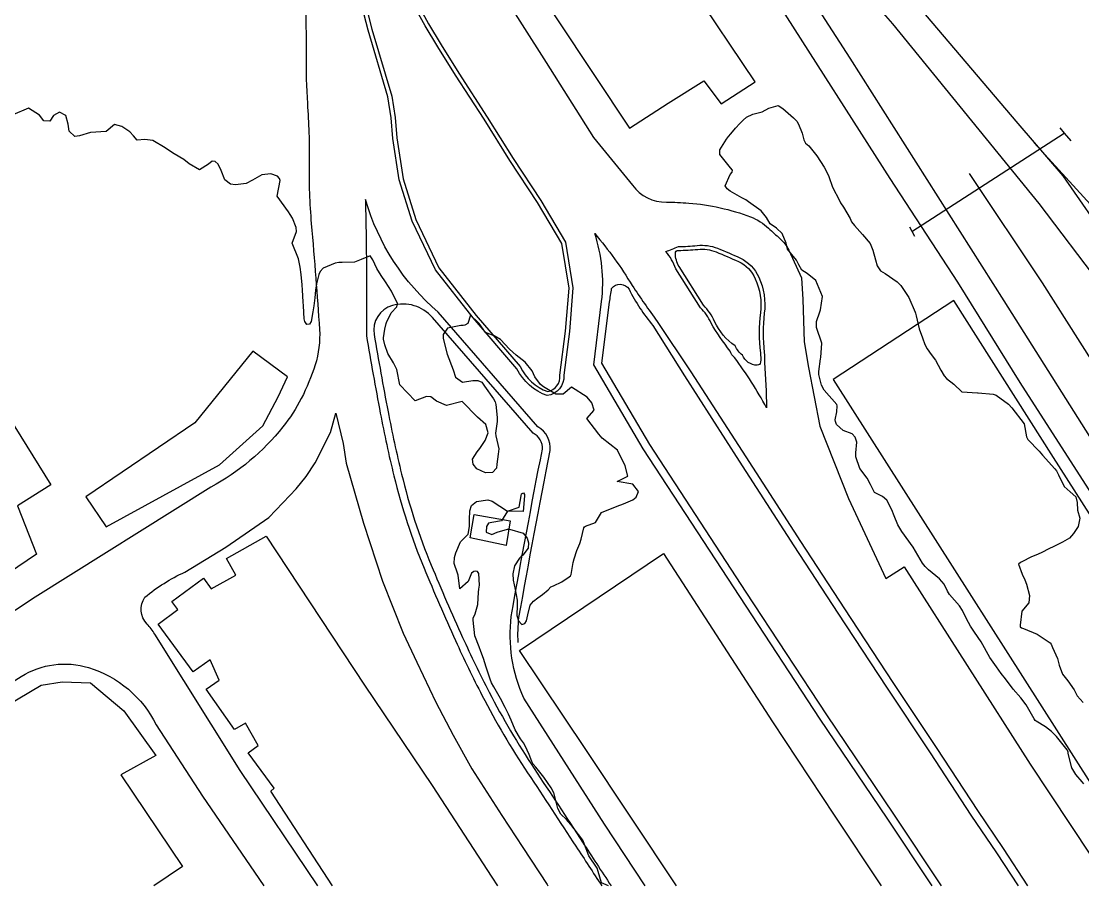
# Model space of a CAD drawing. Header units: metres. Extents: x 298520 to 308411, y 7433745 to 7450750.
# Drawn here: x 307986 to 308122, y 7433750 to 7433860.7 of the extents above; entities that cross this region are included whole.
import ezdxf

# ---------------------------------------------------------------- set-up
doc = ezdxf.new("R2010")
doc.units = ezdxf.units.M
doc.header["$LTSCALE"] = 10
for name, color, linetype in [('Area Verde e Lazer', 94, 'Continuous'), ('Curvas de Nivel 1m', 11, 'Continuous'), ('Edificações', 30, 'Continuous'), ('Estação', 45, 'Continuous'), ('Linha Férrea', 251, 'TRACKS'), ('Pórtico', 62, 'Continuous'), ('Vias Primárias', 230, 'Continuous')]:
    doc.layers.add(name, color=color, linetype=linetype)
doc.linetypes.add('TRACKS', pattern='A,0.15,[130,ltypeshp.shx,S=0.25,R=0,X=0,Y=0],0.15', length=0.3)

msp = doc.modelspace()

# ---------------------------------------------------------------- linework, layer by layer
at = {"layer": 'Area Verde e Lazer'}
for points in [[(308029.69, 7433864.41), (308030.89, 7433859.63), (308033.44, 7433851.08), (308033.87, 7433848.34), (308034.08, 7433845.71), (308034.89, 7433840.46), (308036.51, 7433835.27), (308039.49, 7433829.08), (308044.26, 7433822.99), (308049.89, 7433816.43, 0.197527), (308053.42, 7433813.24, 0.38396), (308054.99, 7433815.33), (308055.72, 7433820.99), (308056.15, 7433826.49), (308055.21, 7433832.19), (308052.1, 7433837.44), (308048.59, 7433842.83), (308045.26, 7433848.11), (308041.63, 7433853.74), (308039.33, 7433857.4), (308037.72, 7433860.08), (308036.67, 7433862.01)], [(308103.86, 7433749.95), (308097.75, 7433759.14), (308089.17, 7433771.84), (308078.86, 7433787.55), (308066.5, 7433806.44), (308060.36, 7433816.89), (308061.33, 7433824.67, 0.004611), (308061.61, 7433826.44, -0.516398), (308063.84, 7433826.35, 0.058993), (308066.9, 7433821.7), (308070.93, 7433815.24), (308077.95, 7433804.34), (308084.96, 7433793.48), (308090.59, 7433784.88), (308096.81, 7433775.4), (308102.43, 7433766.97), (308107.64, 7433759.01), (308110.92, 7433754.15), (308113.68, 7433749.95)], [(308065.92, 7433749.95), (308060.69, 7433757.84), (308050.37, 7433773.97, -0.137065), (308048.75, 7433784.45, -0.004669), (308052.74, 7433805.84, 0.3068), (308051.54, 7433807.92), (308038.65, 7433822.73, 0.290905), (308033.52, 7433824.25, 0.382232), (308031.19, 7433820.55, 0.005176), (308032.97, 7433810.66, 0.012574), (308034.7, 7433802.68, 0.038541), (308038.5, 7433791.01, 0.008486), (308042.52, 7433781.76, 0.012827), (308045.92, 7433774.75, 0.027144), (308051.69, 7433764.95, -0.002222), (308057.87, 7433755.55, 0.001103), (308061.54, 7433749.95, 0.001103)]]:
    msp.add_lwpolyline(points, format="xyb", dxfattribs=at)
msp.add_lwpolyline([(308073.37, 7433824.29), (308070.26, 7433829.24, -0.141222), (308069.78, 7433830.93, -0.414389), (308070.16, 7433831.32, 0.026714), (308072.63, 7433831.45, -0.121634), (308074.99, 7433831.12, -0.014497), (308077.84, 7433829.89, -0.180286), (308080.01, 7433827.69, -0.137841), (308080.66, 7433823.32, 0.063565), (308080.66, 7433818.2, -0.0501), (308080.69, 7433817, -0.395428), (308080.27, 7433816.61, -0.302053), (308078.36, 7433817.91, -0.108424), (308077.42, 7433819.08, -0.13604), (308074.8, 7433822.22, 0.088425)], format="xyb", close=True, dxfattribs=at)
at = {"layer": 'Curvas de Nivel 1m', "flags": 128}
for points, elevation in [([(308061.21, 7433749.95), (308060.29, 7433750.34), (308059.88, 7433751.77), (308059.74, 7433752.19), (308058.69, 7433753.78), (308058.01, 7433755.56), (308057.9, 7433755.79), (308057.79, 7433755.96), (308056.4, 7433757.8), (308055.82, 7433758.45), (308055.11, 7433759.11), (308054.72, 7433759.83), (308054.54, 7433760.53), (308054.19, 7433761.83), (308053.86, 7433762.49), (308052.91, 7433763.85), (308051.9, 7433765.12), (308051.55, 7433765.52), (308051.39, 7433765.87), (308051.03, 7433766.76), (308050.52, 7433767.88), (308050.31, 7433768.26), (308049.94, 7433768.78), (308049.27, 7433769.9), (308048.72, 7433771.15), (308048.4, 7433771.91), (308047.99, 7433772.77), (308047.36, 7433773.92), (308046.5, 7433775.44), (308046.24, 7433775.93), (308046.03, 7433776.39), (308045.53, 7433777.94), (308045.18, 7433779.06), (308044.86, 7433779.95), (308044.66, 7433780.53), (308044.09, 7433781.96), (308043.87, 7433783.96), (308043.88, 7433784.21), (308044.13, 7433784.79), (308044.46, 7433785.96), (308044.56, 7433787.56), (308044.6, 7433787.95), (308044.68, 7433788.45), (308044.6, 7433789.95), (308044.42, 7433790.18), (308044.2, 7433790.23), (308043.96, 7433790.2), (308043.68, 7433789.97), (308043.25, 7433788.9), (308042.17, 7433787.98), (308041.94, 7433789.73), (308041.86, 7433789.99), (308041.44, 7433791.23), (308041.46, 7433791.99), (308041.64, 7433792.57), (308042.24, 7433793.98), (308043.25, 7433794.97), (308043.39, 7433795.97), (308043.4, 7433796.85), (308043.45, 7433797.97), (308043.64, 7433798.63), (308044.31, 7433799.17), (308045.74, 7433799.37), (308046.31, 7433799.2), (308048.29, 7433797.91), (308049.75, 7433798.44), (308050.02, 7433799.89), (308050.07, 7433800.13), (308050.32, 7433800.26), (308050.46, 7433800.04), (308050.46, 7433799.89), (308050.29, 7433797.89), (308048.29, 7433797.91), (308047.52, 7433796.67), (308046.27, 7433796.47), (308045.83, 7433796.38), (308045.57, 7433795.94), (308045.53, 7433795.22), (308046.25, 7433794.93), (308046.94, 7433795.24), (308048.26, 7433795.63), (308048.54, 7433795.63), (308050.26, 7433795.12), (308050.81, 7433794.45), (308050.98, 7433793.88), (308050.91, 7433793.2), (308050.22, 7433792.27), (308050.01, 7433792.1), (308049.81, 7433791.89), (308049.17, 7433790.93), (308048.94, 7433789.9), (308048.98, 7433789.1), (308049.24, 7433787.9), (308049.51, 7433786.54), (308049.5, 7433785.9), (308049.46, 7433784.57), (308049.7, 7433783.89), (308050.12, 7433783.39), (308050.48, 7433783.52), (308050.71, 7433783.88), (308050.89, 7433784.64), (308051.17, 7433785.87), (308051.61, 7433786.41), (308052.16, 7433786.84), (308052.76, 7433787.25), (308053.47, 7433787.85), (308053.81, 7433788.21), (308054.18, 7433788.37), (308055.23, 7433788.87), (308056.19, 7433789.5), (308056.35, 7433789.65), (308056.42, 7433789.81), (308056.68, 7433791.34), (308056.79, 7433791.8), (308057.16, 7433792.87), (308057.55, 7433793.8), (308057.72, 7433794.33), (308058.05, 7433795.79), (308058.13, 7433795.92), (308058.27, 7433796.02), (308059.56, 7433796.49), (308060.29, 7433797.77), (308062.3, 7433798.55), (308063.15, 7433798.88), (308064.31, 7433799.38), (308064.77, 7433799.71), (308065.07, 7433800.46), (308064.33, 7433801.39), (308062.33, 7433801.74), (308063.68, 7433802.39), (308063.36, 7433803.73), (308062.38, 7433805.74), (308060.41, 7433807.27), (308059.96, 7433807.77), (308058.43, 7433809.79), (308059.38, 7433810.85), (308059.08, 7433811.78), (308058.46, 7433812.5), (308056.48, 7433813.81), (308055.4, 7433812.9), (308054.47, 7433812.89), (308052.88, 7433813.86), (308052.49, 7433814.15), (308051.75, 7433815.12), (308051.44, 7433815.88), (308050.52, 7433817.02), (308049.37, 7433817.9), (308048.54, 7433818.66), (308047.37, 7433819.92), (308046.56, 7433820.36), (308045.44, 7433820.82), (308044.64, 7433821.96), (308044.57, 7433822.06), (308043.54, 7433823.02), (308043.19, 7433821.97), (308042.82, 7433821.73), (308042.57, 7433821.69), (308042.29, 7433821.7), (308040.57, 7433821.35), (308040.02, 7433820.55), (308040.02, 7433820.02), (308040.53, 7433818.01), (308041.29, 7433816), (308041.61, 7433815.1), (308042.49, 7433814.43), (308043.81, 7433814.65), (308044.49, 7433814.65), (308044.98, 7433814.44), (308045.32, 7433813.95), (308046.46, 7433812.29), (308046.69, 7433811.93), (308046.79, 7433811.58), (308046.95, 7433809.92), (308046.95, 7433809.4), (308046.73, 7433807.93), (308046.77, 7433807.56), (308047.16, 7433805.92), (308047.08, 7433805.22), (308046.9, 7433803.92), (308046.85, 7433803.43), (308046.35, 7433802.88), (308045.46, 7433802.83), (308044.35, 7433803.33), (308043.86, 7433803.96), (308043.78, 7433804.56), (308044.38, 7433805.52), (308044.72, 7433805.95), (308045.4, 7433806.95), (308045.8, 7433807.94), (308045.5, 7433809.02), (308044.43, 7433809.96), (308042.45, 7433811.98), (308040.45, 7433811.45), (308039.16, 7433812.02), (308038.46, 7433812.57), (308037.89, 7433812.61), (308036.45, 7433812.05), (308034.48, 7433814.08), (308034.08, 7433816.08), (308033.67, 7433816.93), (308032.96, 7433818.1), (308032.54, 7433819.24), (308032.39, 7433819.94), (308032.38, 7433820.1), (308032.56, 7433821.21), (308032.73, 7433821.94), (308032.77, 7433822.1), (308033.37, 7433823.31), (308034.1, 7433824.09), (308034.18, 7433824.51), (308033.4, 7433826.09), (308032.64, 7433827.28), (308032.08, 7433828.11), (308031.55, 7433829.01), (308031.02, 7433830.12), (308030.68, 7433830.62), (308029.51, 7433830.14), (308028.67, 7433829.8), (308027.08, 7433829.75), (308026.67, 7433829.78), (308026.19, 7433829.7), (308024.66, 7433829.05), (308024.26, 7433828.6), (308024.11, 7433828.21), (308023.81, 7433827.03), (308023.69, 7433826.21), (308023.6, 7433825.23), (308023.46, 7433824.21), (308023.34, 7433823.46), (308023.1, 7433822.21), (308022.91, 7433821.87), (308022.57, 7433821.84), (308022.3, 7433822.22), (308022.24, 7433822.56), (308022.15, 7433824.22), (308022.11, 7433824.73), (308021.99, 7433826.23), (308021.97, 7433826.89), (308021.86, 7433828.23), (308021.73, 7433829.16), (308021.48, 7433830.23), (308020.69, 7433832.24), (308021.23, 7433833.72), (308021.19, 7433834.24), (308020.73, 7433835.44), (308020.43, 7433835.93), (308020.21, 7433836.25), (308018.77, 7433838.27), (308019.15, 7433840.26), (308019.07, 7433840.54), (308018.8, 7433840.81), (308017.97, 7433841.11), (308016.8, 7433841.01), (308015.62, 7433840.31), (308014.79, 7433839.9), (308013.41, 7433839.71), (308012.79, 7433839.78), (308012.07, 7433840.35), (308011.61, 7433841.55), (308011.19, 7433842.36), (308010.82, 7433842.7), (308010.43, 7433842.76), (308009.98, 7433842.37), (308008.81, 7433841.64), (308007.49, 7433842.4), (308006.82, 7433842.95), (308005.58, 7433843.68), (308004.84, 7433844.13), (308004.41, 7433844.44), (308002.85, 7433845.37), (308001.8, 7433845.52), (308000.85, 7433845.45), (308000.35, 7433845.98), (307999.91, 7433846.49), (307998.87, 7433847.18), (307997.94, 7433847.45), (307996.86, 7433846.53), (307994.86, 7433846.4), (307993.46, 7433845.97), (307992.86, 7433845.9), (307992.13, 7433846.59), (307991.98, 7433847.48), (307991.7, 7433848.59), (307990.9, 7433849), (307990.1, 7433848.61), (307989.63, 7433847.87), (307988.88, 7433847.9), (307988.31, 7433848.64), (307986.9, 7433849.53), (307984.89, 7433848.68)], 708), ([(308122.09, 7433763.02), (308121.89, 7433763.27), (308121.06, 7433764.2), (308120.54, 7433765.04), (308120.08, 7433766.9), (308120.07, 7433767.05), (308120.06, 7433767.17), (308119.94, 7433767.36), (308118.58, 7433769.06), (308117.96, 7433769.7), (308117.18, 7433770.3), (308115.97, 7433771.01), (308115.88, 7433771.1), (308115.74, 7433771.34), (308114.72, 7433773.11), (308114.01, 7433774), (308113.05, 7433775.13), (308112.04, 7433776.44), (308111.51, 7433777.15), (308110.9, 7433778), (308110.07, 7433779.17), (308108.95, 7433781.18), (308108.11, 7433782.42), (308107.57, 7433783.2), (308107.06, 7433784.13), (308106.56, 7433785.21), (308106.15, 7433785.78), (308104.89, 7433787.23), (308104.62, 7433787.67), (308104.19, 7433788.57), (308103.62, 7433789.25), (308102.2, 7433790.42), (308101.76, 7433790.82), (308101.43, 7433791.27), (308100.24, 7433793.29), (308098.77, 7433795.3), (308098.28, 7433796.16), (308097.8, 7433797.31), (308097.52, 7433798.1), (308096.88, 7433799.32), (308096.32, 7433799.79), (308095.3, 7433800.33), (308094.77, 7433801.35), (308094.34, 7433802.13), (308093.38, 7433803.37), (308092.88, 7433804.88), (308092.91, 7433805.37), (308093.02, 7433806.75), (308092.8, 7433807.38), (308092.42, 7433807.81), (308091.28, 7433808.26), (308090.43, 7433809.04), (308090.27, 7433809.41), (308090.25, 7433809.6), (308090.45, 7433810.63), (308090.5, 7433811.41), (308090.46, 7433811.58), (308088.83, 7433813.43), (308088.49, 7433814.05), (308088.14, 7433815.43), (308088.13, 7433815.81), (308088.37, 7433817.43), (308088.39, 7433817.58), (308088.55, 7433819.43), (308087.86, 7433821.44), (308087.83, 7433822.19), (308088.27, 7433823.43), (308088.35, 7433823.69), (308088.62, 7433825.43), (308087.75, 7433827.44), (308086.66, 7433828.34), (308085.97, 7433828.77), (308085.58, 7433829.47), (308085.29, 7433830.08), (308084.69, 7433830.81), (308084.15, 7433831.49), (308083.95, 7433832.24), (308083.46, 7433833.49), (308082.73, 7433834.16), (308081.93, 7433834.71), (308081.46, 7433835.52), (308080.76, 7433836.4), (308079.14, 7433837.55), (308078.78, 7433837.78), (308078.29, 7433838.04), (308076.79, 7433838.92), (308076.4, 7433839.19), (308076.15, 7433839.58), (308076.81, 7433841.04), (308077.05, 7433841.32), (308077.07, 7433841.57), (308076.82, 7433841.87), (308075.47, 7433843.59), (308075.46, 7433844.2), (308076.33, 7433845.58), (308076.56, 7433845.88), (308076.87, 7433846.25), (308077.48, 7433846.97), (308078.04, 7433847.56), (308078.47, 7433847.98), (308078.9, 7433848.37), (308079.7, 7433848.75), (308080.91, 7433849.08), (308081.75, 7433849.52), (308082.92, 7433849.87), (308083.55, 7433849.49), (308084.9, 7433848.3), (308085.31, 7433847.88), (308085.55, 7433847.47), (308086, 7433846.34), (308086.24, 7433845.46), (308086.46, 7433845.06), (308086.86, 7433844.71), (308087.91, 7433843.44), (308088.82, 7433841.98), (308089.15, 7433841.43), (308089.43, 7433840.8), (308089.88, 7433839.42), (308090.78, 7433837.7), (308090.87, 7433837.5), (308090.92, 7433837.41), (308091.3, 7433836.86), (308092.15, 7433835.39), (308092.35, 7433834.99), (308092.73, 7433834.51), (308093.75, 7433833.37), (308094.71, 7433832.18), (308095.08, 7433831.35), (308095.42, 7433830.09), (308095.63, 7433829.35), (308096.03, 7433828.7), (308096.66, 7433828.35), (308098.18, 7433827.31), (308098.65, 7433826.84), (308099.69, 7433825.3), (308100.51, 7433823.39), (308100.53, 7433823.29), (308100.6, 7433822.95), (308101.02, 7433821.28), (308101.41, 7433820.12), (308101.74, 7433819.27), (308102.01, 7433818.73), (308102.54, 7433817.98), (308103.09, 7433817.25), (308103.79, 7433815.97), (308104.19, 7433815.24), (308104.5, 7433814.9), (308105.46, 7433814.19), (308106.48, 7433813.21), (308108.48, 7433813.09), (308108.58, 7433813.09), (308110.48, 7433812.91), (308110.88, 7433812.76), (308112.46, 7433811.63), (308112.89, 7433811.14), (308114.43, 7433809.12), (308114.74, 7433807.44), (308114.93, 7433807.11), (308116.39, 7433805.59), (308116.82, 7433805.09), (308118.37, 7433803.36), (308118.61, 7433803.07), (308118.86, 7433802.56), (308119.56, 7433801.06), (308120.33, 7433800.4), (308121.06, 7433799.77), (308121.23, 7433799.04), (308121.3, 7433798.03), (308121.58, 7433797.03), (308121.36, 7433795.95), (308120.78, 7433795.04), (308120.26, 7433794.46), (308119.38, 7433793.93), (308118.25, 7433793.41), (308117.61, 7433793.08), (308116.71, 7433792.62), (308116.23, 7433792.42), (308115.31, 7433792.03), (308114.22, 7433791.48), (308113.98, 7433791.36), (308113.71, 7433791.12), (308114.2, 7433789.84), (308114.55, 7433789.12), (308114.73, 7433788.57), (308115.15, 7433787.11), (308115.07, 7433786.2), (308114.14, 7433785.12), (308113.93, 7433783.32), (308113.94, 7433783.12), (308114.12, 7433782.97), (308114.36, 7433782.88), (308116.11, 7433782.16), (308117.76, 7433781.08), (308117.91, 7433780.89), (308118.09, 7433780.46), (308118.72, 7433779.06), (308118.95, 7433778.18), (308119.37, 7433777.06), (308120.04, 7433776.19), (308120.86, 7433775.04), (308121.24, 7433774.26), (308122.01, 7433773.42)], 709)]:
    msp.add_lwpolyline(points, dxfattribs=dict(at, elevation=elevation))
at = {"layer": 'Edificações'}
for points in [[(308048.72, 7433900.97), (308036.09, 7433893.26), (308038.2, 7433889.99), (308037.38, 7433889.06), (308046.72, 7433875.52), (308045.47, 7433874.74), (308063.88, 7433846.96), (308068.86, 7433850.19), (308073.44, 7433853.01), (308075.62, 7433850.1), (308080, 7433852.9), (308071.86, 7433865.08), (308062.63, 7433878.93), (308057.52, 7433887.04), (308049.6, 7433899.42)], [(307940.13, 7433809.55), (307935.04, 7433817.81), (307959.76, 7433834.86), (307958.17, 7433837.17), (307969.42, 7433844.93), (307978.55, 7433831.69), (307973.15, 7433827.96), (307989.79, 7433801.29), (307985.51, 7433798.62), (307987.96, 7433792.43), (307956.41, 7433771.08), (307953.03, 7433776.07), (307944.84, 7433770.53), (307930.52, 7433791.69), (307944.12, 7433800.89), (307939.11, 7433808.01)], [(308015.64, 7433818.4), (308008.22, 7433809.23), (307994.26, 7433799.77), (307996.88, 7433795.91), (308011.36, 7433803.87), (308016.94, 7433808.83), (308018.91, 7433812.57), (308020.07, 7433815.14)], [(308043.5, 7433794.5), (308044.02, 7433797.48), (308048.63, 7433796.69), (308048.09, 7433793.54)]]:
    msp.add_lwpolyline(points, close=True, dxfattribs=at)
for points in [[(308025.85, 7433749.95), (308017.95, 7433762.07), (308018.39, 7433762.46), (308015.05, 7433766.96), (308016.32, 7433767.9), (308014.7, 7433770.76), (308013.28, 7433769.95), (308009.67, 7433775.14), (308011.33, 7433776.3), (308010.17, 7433778.9), (308008.02, 7433777.33), (308003.53, 7433783.47), (308006.04, 7433785.31), (308005.27, 7433786.37), (308009.32, 7433789.33), (308010.32, 7433787.97), (308013.47, 7433789.74), (308012.27, 7433791.87), (308017.34, 7433794.73), (308029.95, 7433775.64), (308038.63, 7433762.77), (308046.28, 7433751.05), (308047, 7433749.95)], [(308069.92, 7433749.95), (308058.31, 7433767.41), (308049.79, 7433780.08), (308068.24, 7433792.49), (308082.22, 7433770.94), (308090.11, 7433759), (308096.12, 7433749.95)], [(307953.84, 7433749.95), (307952.89, 7433751.4), (307953.27, 7433753.72), (307970.59, 7433765), (307988.52, 7433775.62), (307991.21, 7433776.07), (307994.87, 7433775.92), (307999.13, 7433772.34), (308003.22, 7433766.65), (307998.72, 7433764.15), (308006.63, 7433752.41), (308002.98, 7433749.95)]]:
    msp.add_lwpolyline(points, dxfattribs=at)
at = {"layer": 'Estação'}
msp.add_lwpolyline([(308153.65, 7433749.95), (308139.3, 7433771.78), (308118.2, 7433804.79), (308105.44, 7433824.92), (308090, 7433814.78), (308127.62, 7433755.81), (308131.41, 7433749.95)], dxfattribs=at)
at = {"layer": 'Linha Férrea', "flags": 128}
for points in [[(307828.85, 7434249.9), (307834.23, 7434241.31), (307842.03, 7434229.45), (307848.2, 7434219.47), (307854.25, 7434210.14), (307860.73, 7434199.82), (307867.75, 7434188.43), (307873.98, 7434178.61), (307884.34, 7434162.58), (307892.46, 7434150.09), (307899.19, 7434139.83), (307907.16, 7434127.59), (307914.33, 7434116.09), (307923.15, 7434102.87), (307931.9, 7434089.68), (307939.92, 7434077.03), (307949.02, 7434063.09), (307958.3, 7434047.77), (307966.82, 7434035.05), (307974.29, 7434023.7), (307983.77, 7434009.8), (307993.84, 7433994.99), (308005.8, 7433977.82), (308023.72, 7433952.16), (308030.71, 7433941.95), (308036.29, 7433933.66), (308056.2, 7433905.13), (308072.11, 7433879.77), (308083.12, 7433862.65), (308097.25, 7433840.53), (308105.93, 7433827.26), (308113.91, 7433814.38), (308123.82, 7433798.97), (308133.98, 7433783.36), (308142.76, 7433769.22), (308152.35, 7433754.77), (308155.38, 7433749.95)], [(307834.09, 7434249.9), (307846.87, 7434229.9), (307858.12, 7434211.84), (307865.94, 7434199.29), (307873.66, 7434187.24), (307881.95, 7434174.39), (307904.51, 7434139.04), (307929.28, 7434100.8), (307953.74, 7434063.42), (307974.09, 7434031.15), (307993.09, 7434003.3), (308013.84, 7433973.32), (308034.63, 7433945.63), (308043.68, 7433934.74), (308057.82, 7433908.86), (308071.35, 7433888.07), (308092.13, 7433855.93), (308111.83, 7433824.87), (308125.38, 7433803.41), (308139.08, 7433782.4), (308158.51, 7433752.51), (308160.16, 7433749.95)], [(307881.95, 7434174.39), (307890.56, 7434163.5), (307901.17, 7434150.06), (307910.16, 7434138.96), (307915.55, 7434131.82), (307920.85, 7434124.29), (307928.33, 7434113.37), (307934.63, 7434103.48), (307947.55, 7434083.79), (307961.67, 7434062.59), (307971.22, 7434048.67), (307981.51, 7434032.97), (307989.32, 7434021.33), (308001.39, 7434003.93), (308011.72, 7433988.5), (308024.44, 7433970.09), (308032.14, 7433958.56), (308043.7, 7433941.08), (308066.26, 7433906.49), (308074.05, 7433893.59), (308082.47, 7433882.92), (308101.05, 7433862.39), (308113.62, 7433847.56), (308119.39, 7433840.88), (308131.63, 7433823.26), (308158.1, 7433781.26), (308176.23, 7433752.83), (308178.04, 7433749.95)], [(308086.52, 7433873), (308097.57, 7433860.31), (308116.34, 7433837.33), (308124.21, 7433826.9), (308135.9, 7433809.44), (308149.49, 7433788.26), (308160.28, 7433770.74), (308173.44, 7433749.95)], [(308115.75, 7433845.09), (308129.26, 7433830.29), (308139.39, 7433818.38), (308151.56, 7433804.29), (308165.83, 7433787.53), (308178.13, 7433772.29), (308191.16, 7433758.78), (308200.22, 7433749.95)], [(308166.24, 7433749.95), (308160.7, 7433758.31), (308145.47, 7433782.22), (308131.29, 7433804.38), (308116.81, 7433827.17), (308107.43, 7433841.18)]]:
    msp.add_lwpolyline(points, dxfattribs=at)
at = {"layer": 'Pórtico'}
for points in [[(308119.01, 7433847.03), (308119.58, 7433846.34), (308120.41, 7433845.33)], [(308100.08, 7433833.73), (308119.58, 7433846.34)], [(308099.75, 7433834.33), (308100.41, 7433833.13)]]:
    msp.add_lwpolyline(points, dxfattribs=at)
at = {"layer": 'Vias Primárias'}
for points in [[(307984.67, 7433928.69, -0.053939), (307992.62, 7433918.84), (307999.93, 7433908.23), (308018.41, 7433879.72, -0.010175), (308020.97, 7433871.17, -0.064939), (308022.42, 7433862.07, -0.006286), (308022.47, 7433856.34, 0.021969), (308022.64, 7433850.13, -0.021588), (308022.86, 7433842.57, 0.025202), (308023.14, 7433834.74, -0.001656), (308023.71, 7433827.76, -0.003826), (308024.19, 7433821.19, -0.09352), (308023.63, 7433816.64, -0.041281), (308021.86, 7433812.36, -0.050032), (308019.49, 7433808.7, -0.100724), (308010.29, 7433801.01), (307987.75, 7433786.89), (307954.58, 7433765.01)], [(308037.13, 7433862.22), (308038.15, 7433860.33), (308039.76, 7433857.66), (308042.05, 7433854.01), (308045.68, 7433848.38), (308049.01, 7433843.1), (308052.52, 7433837.7), (308055.69, 7433832.36), (308056.65, 7433826.51), (308056.22, 7433820.94), (308055.49, 7433815.32, -0.393914), (308053.37, 7433812.72, -0.200011), (308049.47, 7433816.16), (308043.88, 7433822.67), (308039.06, 7433828.82), (308036.04, 7433835.08), (308034.4, 7433840.35), (308033.58, 7433845.65), (308033.37, 7433848.29), (308032.95, 7433850.97), (308030.41, 7433859.5), (308029.2, 7433864.32)], [(308047.08, 7433865.08), (308053.24, 7433855.36), (308059.29, 7433845.77), (308064.28, 7433839.67, 0.240173), (308068.64, 7433837.48, -0.021151), (308071.49, 7433837.38, -0.071573), (308079.41, 7433835.6, -0.098386), (308081.71, 7433834.16, 0.010946), (308083.17, 7433832.84, -0.107368), (308084.3, 7433831.34), (308085.93, 7433827.79), (308086.08, 7433825.03), (308086.27, 7433819.62), (308086.82, 7433816.33), (308088.27, 7433808.79), (308091.94, 7433799.55), (308096.75, 7433789.31), (308099.1, 7433790.81), (308115.22, 7433765.51), (308125.57, 7433749.95)], [(308049.64, 7433781.1, -0.042864), (308049.74, 7433784.3, -0.004675), (308053.73, 7433805.7, 0.293298), (308052.17, 7433808.72), (308039.4, 7433823.39, -0.146614), (308030.08, 7433837.83, -0.006528), (308030.2, 7433820.39, 0.005176), (308031.98, 7433810.47, 0.012574), (308033.72, 7433802.44, 0.038541), (308037.58, 7433790.63, 0.008486), (308041.61, 7433781.35, 0.012827), (308045.03, 7433774.29, 0.027144), (308050.85, 7433764.4, -0.002222), (308057.04, 7433755, 0.000994), (308060.34, 7433749.95, 0.000994)], [(308102.66, 7433749.95), (308096.92, 7433758.59), (308088.34, 7433771.29), (308078.02, 7433787), (308065.65, 7433805.91), (308059.33, 7433816.68), (308060.33, 7433824.79, 0.111167), (308059.44, 7433833.48, -0.038956), (308064.24, 7433826.82, 0.012621), (308067.45, 7433822.22), (308071.77, 7433815.78), (308078.79, 7433804.88), (308085.8, 7433794.03), (308091.42, 7433785.42), (308097.64, 7433775.96), (308103.26, 7433767.52), (308108.47, 7433759.57), (308111.75, 7433754.71), (308114.88, 7433749.95)], [(308023.96, 7433749.95), (308014.03, 7433764.71), (308003.09, 7433782.18, 0.05089), (308002.1, 7433783.46, -0.356635), (308001.83, 7433786.9, -0.066343), (308006.93, 7433790.12), (308012.18, 7433793.33), (308017.71, 7433797.11), (308020.38, 7433799.92), (308021.18, 7433800.78), (308022.5, 7433802.38), (308023.64, 7433804.09), (308025.59, 7433807.99), (308026.3, 7433810.46), (308027.21, 7433806.57), (308027.61, 7433804.06), (308028.7, 7433800.21), (308029.82, 7433796.4), (308032.27, 7433788.95), (308034.89, 7433782.3), (308036.65, 7433778.58), (308039.08, 7433773.45), (308041.32, 7433769.22), (308043.7, 7433764.94), (308047.54, 7433758.93), (308050.22, 7433754.84), (308053.35, 7433750.1), (308053.45, 7433749.95)], [(307951.52, 7433749.95, -0.500237), (307953.72, 7433755.96), (307976.54, 7433770.9), (307985.98, 7433776.76, -0.21572), (307994.61, 7433777.89, -0.207771), (308003.27, 7433770.54), (308009.21, 7433761.44), (308015.87, 7433751.71), (308017.04, 7433749.95)]]:
    msp.add_lwpolyline(points, format="xyb", dxfattribs=at)
msp.add_lwpolyline([(308072.98, 7433823.98), (308069.84, 7433828.97, 0.094446), (308068.55, 7433831.16, 0.004569), (308070.17, 7433831.82, 0.026714), (308072.57, 7433831.94, -0.121634), (308075.18, 7433831.59, -0.014497), (308078.05, 7433830.35, -0.180286), (308080.47, 7433827.89, -0.137841), (308081.16, 7433823.26, 0.063565), (308081.16, 7433818.26, -0.0501), (308081.19, 7433816.97, -0.016733), (308081.44, 7433811.17, 0.037127), (308077.36, 7433817.58, -0.170059), (308076.81, 7433818.43, -0.041484), (308074.34, 7433822.01, 0.090455)], format="xyb", close=True, dxfattribs=at)

doc.saveas('drawing.dxf')
